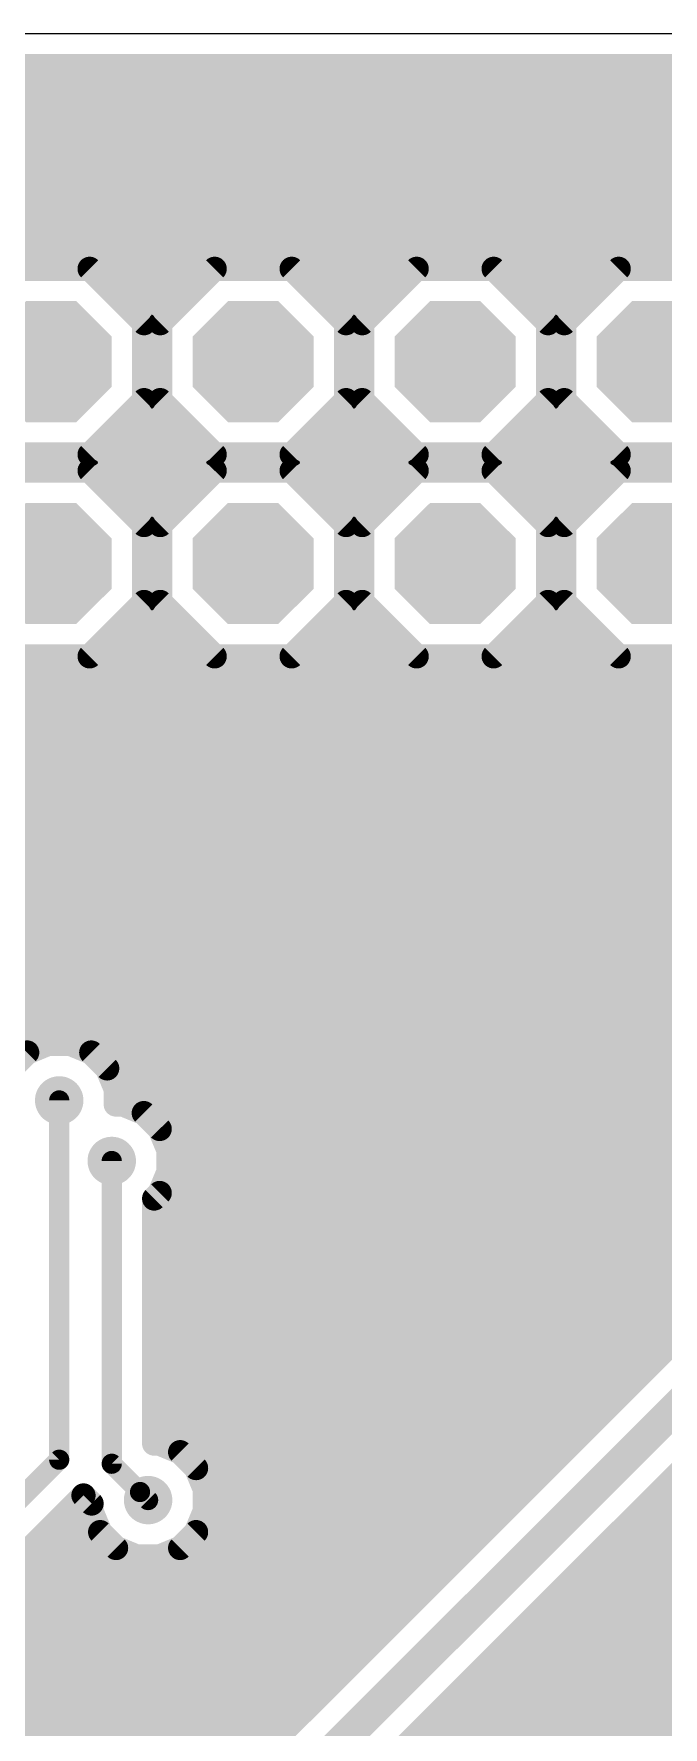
# Model space of a CAD drawing. Extents: x 0 to 81, y 1 to 51.1.
# Drawn here: x 27.72 to 35.63, y 29.69 to 51 of the extents above; entities that cross this region are included whole.
import ezdxf

# ---------------------------------------------------------------- set-up
doc = ezdxf.new("R2010")
doc.units = 0
for name, color, linetype in [('16', 175, 'CONTINUOUS'), ('17', 82, 'CONTINUOUS'), ('18', 82, 'CONTINUOUS'), ('20', 7, 'CONTINUOUS')]:
    doc.layers.add(name, color=color, linetype=linetype)

# ---------------------------------------------------------------- blocks, each defined once
blk = doc.blocks.new('OCTAGONP')
at = {"const_width": 0.5}
blk.add_lwpolyline([(-0.25, -0.1036), (-0.25, 0.1036), (-0.1036, 0.25), (0.1036, 0.25), (0.25, 0.1036), (0.25, -0.1036), (0.1036, -0.25), (-0.1036, -0.25), (-0.25, -0.1036), (-0.25, 0.1036)], dxfattribs=at)
blk = doc.blocks.new('ROUNDV')
at = {"const_width": 0.5}
blk.add_lwpolyline([(0, -0.25, 1), (0, 0.25, 1), (0, -0.25)], format="xyb", dxfattribs=at)

msp = doc.modelspace()

# ---------------------------------------------------------------- linework, layer by layer
at = {"layer": '16'}
for points, const_width in [([(16.2179, 50.5936), (63.528, 50.5936)], 0.3048), ([(16.2179, 50.292), (80.5936, 50.292)], 0.3048), ([(16.2179, 49.9872), (80.5936, 49.9872)], 0.3048), ([(16.2179, 49.6824), (80.5936, 49.6824)], 0.3048), ([(16.2179, 49.3776), (80.5936, 49.3776)], 0.3048), ([(16.2179, 49.0728), (80.5936, 49.0728)], 0.3048), ([(16.2179, 48.768), (80.5936, 48.768)], 0.3048), ([(14.7574, 48.4632), (74.8644, 48.4632)], 0.3048), ([(16.2179, 48.1584), (74.5596, 48.1584)], 0.3048), ([(28.424, 48.0436), (27.456, 48.0436)], 0.3048), ([(29.1084, 47.3592), (28.424, 48.0436)], 0.3048), ([(29.996, 48.0436), (29.3116, 47.3592)], 0.3048), ([(30.964, 48.0436), (29.996, 48.0436)], 0.3048), ([(31.6484, 47.3592), (30.964, 48.0436)], 0.3048), ([(32.536, 48.0436), (31.8516, 47.3592)], 0.3048), ([(33.504, 48.0436), (32.536, 48.0436)], 0.3048), ([(34.1884, 47.3592), (33.504, 48.0436)], 0.3048), ([(35.076, 48.0436), (34.3916, 47.3592)], 0.3048), ([(36.044, 48.0436), (35.076, 48.0436)], 0.3048), ([(28.614, 47.8536), (29.806, 47.8536)], 0.3048), ([(31.154, 47.8536), (32.346, 47.8536)], 0.3048), ([(33.694, 47.8536), (34.886, 47.8536)], 0.3048), ([(28.9188, 47.5488), (29.5012, 47.5488)], 0.3048), ([(31.4588, 47.5488), (32.0412, 47.5488)], 0.3048), ([(33.9988, 47.5488), (34.5812, 47.5488)], 0.3048), ([(29.1084, 46.3912), (29.1084, 47.3592)], 0.3048), ([(29.1084, 47.244), (29.3116, 47.244)], 0.3048), ([(29.3116, 47.3592), (29.3116, 46.3912)], 0.3048), ([(31.6484, 46.3912), (31.6484, 47.3592)], 0.3048), ([(31.6484, 47.244), (31.8516, 47.244)], 0.3048), ([(31.8516, 47.3592), (31.8516, 46.3912)], 0.3048), ([(34.1884, 46.3912), (34.1884, 47.3592)], 0.3048), ([(34.1884, 47.244), (34.3916, 47.244)], 0.3048), ([(34.3916, 47.3592), (34.3916, 46.3912)], 0.3048), ([(29.1084, 46.9392), (29.3116, 46.9392)], 0.3048), ([(31.6484, 46.9392), (31.8516, 46.9392)], 0.3048), ([(34.1884, 46.9392), (34.3916, 46.9392)], 0.3048), ([(29.1084, 46.6344), (29.3116, 46.6344)], 0.3048), ([(31.6484, 46.6344), (31.8516, 46.6344)], 0.3048), ([(34.1884, 46.6344), (34.3916, 46.6344)], 0.3048), ([(28.424, 45.7068), (29.1084, 46.3912)], 0.3048), ([(29.0468, 46.3296), (29.3732, 46.3296)], 0.3048), ([(29.3116, 46.3912), (29.996, 45.7068)], 0.3048), ([(30.964, 45.7068), (31.6484, 46.3912)], 0.3048), ([(31.5868, 46.3296), (31.9132, 46.3296)], 0.3048), ([(31.8516, 46.3912), (32.536, 45.7068)], 0.3048), ([(33.504, 45.7068), (34.1884, 46.3912)], 0.3048), ([(34.1268, 46.3296), (34.4532, 46.3296)], 0.3048), ([(34.3916, 46.3912), (35.076, 45.7068)], 0.3048), ([(28.742, 46.0248), (29.678, 46.0248)], 0.3048), ([(31.282, 46.0248), (32.218, 46.0248)], 0.3048), ([(33.822, 46.0248), (34.758, 46.0248)], 0.3048), ([(27.456, 45.7068), (28.424, 45.7068)], 0.3048), ([(28.4372, 45.72), (29.9828, 45.72)], 0.3048), ([(29.996, 45.7068), (30.964, 45.7068)], 0.3048), ([(30.9772, 45.72), (32.5228, 45.72)], 0.3048), ([(32.536, 45.7068), (33.504, 45.7068)], 0.3048), ([(33.5172, 45.72), (35.0628, 45.72)], 0.3048), ([(35.076, 45.7068), (36.044, 45.7068)], 0.3048), ([(28.424, 45.5036), (27.456, 45.5036)], 0.3048), ([(29.1084, 44.8192), (28.424, 45.5036)], 0.3048), ([(29.996, 45.5036), (29.3116, 44.8192)], 0.3048), ([(30.964, 45.5036), (29.996, 45.5036)], 0.3048), ([(31.6484, 44.8192), (30.964, 45.5036)], 0.3048), ([(32.536, 45.5036), (31.8516, 44.8192)], 0.3048), ([(33.504, 45.5036), (32.536, 45.5036)], 0.3048), ([(34.1884, 44.8192), (33.504, 45.5036)], 0.3048), ([(35.076, 45.5036), (34.3916, 44.8192)], 0.3048), ([(36.044, 45.5036), (35.076, 45.5036)], 0.3048), ([(28.5124, 45.4152), (29.9076, 45.4152)], 0.3048), ([(31.0524, 45.4152), (32.4476, 45.4152)], 0.3048), ([(33.5924, 45.4152), (34.9876, 45.4152)], 0.3048), ([(28.8172, 45.1104), (29.6028, 45.1104)], 0.3048), ([(31.3572, 45.1104), (32.1428, 45.1104)], 0.3048), ([(33.8972, 45.1104), (34.6828, 45.1104)], 0.3048), ([(29.1084, 43.8512), (29.1084, 44.8192)], 0.3048), ([(29.3116, 44.8192), (29.3116, 43.8512)], 0.3048), ([(31.6484, 43.8512), (31.6484, 44.8192)], 0.3048), ([(31.8516, 44.8192), (31.8516, 43.8512)], 0.3048), ([(34.1884, 43.8512), (34.1884, 44.8192)], 0.3048), ([(34.3916, 44.8192), (34.3916, 43.8512)], 0.3048), ([(29.1084, 44.8056), (29.3116, 44.8056)], 0.3048), ([(31.6484, 44.8056), (31.8516, 44.8056)], 0.3048), ([(34.1884, 44.8056), (34.3916, 44.8056)], 0.3048), ([(29.1084, 44.5008), (29.3116, 44.5008)], 0.3048), ([(31.6484, 44.5008), (31.8516, 44.5008)], 0.3048), ([(34.1884, 44.5008), (34.3916, 44.5008)], 0.3048), ([(29.1084, 44.196), (29.3116, 44.196)], 0.3048), ([(31.6484, 44.196), (31.8516, 44.196)], 0.3048), ([(34.1884, 44.196), (34.3916, 44.196)], 0.3048), ([(28.424, 43.1668), (29.1084, 43.8512)], 0.3048), ([(29.1084, 43.8912), (29.3116, 43.8912)], 0.3048), ([(29.3116, 43.8512), (29.996, 43.1668)], 0.3048), ([(30.964, 43.1668), (31.6484, 43.8512)], 0.3048), ([(31.6484, 43.8912), (31.8516, 43.8912)], 0.3048), ([(31.8516, 43.8512), (32.536, 43.1668)], 0.3048), ([(33.504, 43.1668), (34.1884, 43.8512)], 0.3048), ([(34.1884, 43.8912), (34.3916, 43.8912)], 0.3048), ([(34.3916, 43.8512), (35.076, 43.1668)], 0.3048), ([(28.8436, 43.5864), (29.5764, 43.5864)], 0.3048), ([(31.3836, 43.5864), (32.1164, 43.5864)], 0.3048), ([(33.9236, 43.5864), (34.6564, 43.5864)], 0.3048), ([(27.456, 43.1668), (28.424, 43.1668)], 0.3048), ([(28.5388, 43.2816), (29.8812, 43.2816)], 0.3048), ([(29.996, 43.1668), (30.964, 43.1668)], 0.3048), ([(31.0788, 43.2816), (32.4212, 43.2816)], 0.3048), ([(32.536, 43.1668), (33.504, 43.1668)], 0.3048), ([(33.6188, 43.2816), (34.9612, 43.2816)], 0.3048), ([(35.076, 43.1668), (36.044, 43.1668)], 0.3048), ([(21.4884, 42.9768), (51.3723, 42.9768)], 0.3048), ([(20.4216, 42.672), (51.6128, 42.672)], 0.3048), ([(21.4884, 42.3672), (51.7171, 42.3672)], 0.3048), ([(21.4884, 42.0624), (47.6098, 42.0624)], 0.3048), ([(24.2076, 41.7576), (47.3922, 41.7576)], 0.3048), ([(24.5124, 41.4528), (47.3456, 41.4528)], 0.3048), ([(24.7904, 41.148), (45.6699, 41.148)], 0.3048), ([(24.7904, 40.8432), (45.3867, 40.8432)], 0.3048), ([(24.7904, 40.5384), (45.3136, 40.5384)], 0.3048), ([(24.7904, 40.2336), (45.1846, 40.2336)], 0.3048), ([(24.5124, 39.9288), (44.989, 39.9288)], 0.3048), ([(24.2076, 39.624), (44.958, 39.624)], 0.3048), ([(22.6568, 39.3192), (45.0623, 39.3192)], 0.3048), ([(22.6568, 39.0144), (45.4959, 39.0144)], 0.3048), ([(22.6568, 38.7096), (45.9177, 38.7096)], 0.3048), ([(22.6568, 38.4048), (46.2225, 38.4048)], 0.3048), ([(27.9001, 38.29), (27.6387, 38.1817)], 0.3048), ([(28.1831, 38.29), (27.9001, 38.29)], 0.3048), ([(28.4445, 38.1817), (28.1831, 38.29)], 0.3048), ([(27.6387, 38.1817), (27.4387, 37.9817)], 0.3048), ([(28.6445, 37.9817), (28.4445, 38.1817)], 0.3048), ([(28.5262, 38.1), (46.5273, 38.1)], 0.3048), ([(28.7528, 37.7203), (28.6445, 37.9817)], 0.3048), ([(28.7218, 37.7952), (42.7838, 37.7952)], 0.3048), ([(28.7528, 37.528), (28.7528, 37.7203)], 0.3048), ([(28.0416, 37.5788), (28.0416, 33.0576)], 0.254), ([(28.8435, 37.528), (28.7528, 37.528)], 0.3048), ([(29.1049, 37.4197), (28.8435, 37.528)], 0.3048), ([(28.9342, 37.4904), (42.672, 37.4904)], 0.3048), ([(29.3049, 37.2197), (29.1049, 37.4197)], 0.3048), ([(29.4132, 36.9583), (29.3049, 37.2197)], 0.3048), ([(29.319, 37.1856), (38.4035, 37.1856)], 0.3048), ([(29.4132, 36.6753), (29.4132, 36.9583)], 0.3048), ([(28.702, 33.0068), (28.702, 36.8168)], 0.254), ([(29.4132, 36.8808), (38.0987, 36.8808)], 0.3048), ([(29.3049, 36.4139), (29.4132, 36.6753)], 0.3048), ([(29.3721, 36.576), (37.7678, 36.576)], 0.3048), ([(29.2354, 36.3444), (29.3049, 36.4139)], 0.3048), ([(29.2354, 33.2608), (29.2354, 36.3444)], 0.3048), ([(29.2354, 36.2712), (37.3633, 36.2712)], 0.3048), ([(29.2354, 35.9664), (37.1843, 35.9664)], 0.3048), ([(37.2743, 36.0564), (30.0215, 28.8036)], 0.3048), ([(37.9744, 35.8944), (30.274, 28.194)], 0.4064), ([(29.2354, 35.6616), (36.8795, 35.6616)], 0.3048), ([(29.2354, 35.3568), (36.5747, 35.3568)], 0.3048), ([(29.2354, 35.052), (36.2699, 35.052)], 0.3048), ([(29.2354, 34.7472), (35.9651, 34.7472)], 0.3048), ([(29.2354, 34.4424), (35.6603, 34.4424)], 0.3048), ([(29.2354, 34.1376), (35.3555, 34.1376)], 0.3048), ([(29.2354, 33.8328), (35.0507, 33.8328)], 0.3048), ([(29.2354, 33.528), (34.7459, 33.528)], 0.3048), ([(30.7908, 27.8487), (36.522, 33.5799)], 0.3048), ([(29.3007, 33.2608), (29.2354, 33.2608)], 0.3048), ([(29.5621, 33.1525), (29.3007, 33.2608)], 0.3048), ([(29.3914, 33.2232), (34.4411, 33.2232)], 0.3048), ([(29.7621, 32.9525), (29.5621, 33.1525)], 0.3048), ([(28.0416, 33.0576), (26.67, 31.686)], 0.254), ([(29.0576, 32.6512), (28.702, 33.0068)], 0.254), ([(29.8704, 32.6911), (29.7621, 32.9525)], 0.3048), ([(29.7762, 32.9184), (34.1363, 32.9184)], 0.3048), ([(29.8704, 32.4081), (29.8704, 32.6911)], 0.3048), ([(27.3812, 31.6429), (28.3464, 32.6081)], 0.3048), ([(28.3464, 32.6081), (28.448, 32.5065)], 0.3048), ([(28.448, 32.5065), (28.448, 32.4081)], 0.3048), ([(29.1592, 32.5496), (29.0576, 32.6512)], 0.254), ([(29.8704, 32.6136), (33.8315, 32.6136)], 0.3048), ([(35.5557, 32.6136), (37.418, 32.6136)], 0.3048), ([(28.0471, 32.3088), (28.4891, 32.3088)], 0.3048), ([(28.448, 32.4081), (28.5563, 32.1467)], 0.3048), ([(29.7621, 32.1467), (29.8704, 32.4081)], 0.3048), ([(29.8293, 32.3088), (33.5267, 32.3088)], 0.3048), ([(35.2509, 32.3088), (37.7006, 32.3088)], 0.3048), ([(28.5563, 32.1467), (28.7563, 31.9467)], 0.3048), ([(29.5621, 31.9467), (29.7621, 32.1467)], 0.3048), ([(27.7423, 32.004), (28.699, 32.004)], 0.3048), ([(28.7563, 31.9467), (29.0177, 31.8384)], 0.3048), ([(29.0177, 31.8384), (29.3007, 31.8384)], 0.3048), ([(29.3007, 31.8384), (29.5621, 31.9467)], 0.3048), ([(29.6194, 32.004), (33.2219, 32.004)], 0.3048), ([(34.9461, 32.004), (37.9832, 32.004)], 0.3048), ([(27.4375, 31.6992), (32.9171, 31.6992)], 0.3048), ([(34.6413, 31.6992), (38.2658, 31.6992)], 0.3048), ([(27.319, 31.3944), (32.6123, 31.3944)], 0.3048), ([(34.3365, 31.3944), (38.5484, 31.3944)], 0.3048), ([(27.0794, 31.0896), (32.3075, 31.0896)], 0.3048), ([(34.0317, 31.0896), (38.8154, 31.0896)], 0.3048), ([(3.7084, 30.7848), (32.0027, 30.7848)], 0.3048), ([(33.7269, 30.7848), (39.1529, 30.7848)], 0.3048), ([(3.654, 30.48), (31.6979, 30.48)], 0.3048), ([(33.4221, 30.48), (39.5053, 30.48)], 0.3048), ([(1.3208, 30.1752), (31.3931, 30.1752)], 0.3048), ([(33.1173, 30.1752), (39.8576, 30.1752)], 0.3048), ([(1.3208, 29.8704), (31.0883, 29.8704)], 0.3048), ([(32.8125, 29.8704), (40.21, 29.8704)], 0.3048), ([(1.3208, 29.5656), (30.7835, 29.5656)], 0.3048), ([(32.5077, 29.5656), (40.5624, 29.5656)], 0.3048)]:
    msp.add_lwpolyline(points, dxfattribs=dict(at, const_width=const_width))
for points, const_width in [([(28.4778, 48.0975, 1), (28.3701, 47.9897)], 0.1524), ([(28.424, 47.9674, 1), (28.424, 48.1198)], 0.1524), ([(29.996, 48.1198, 1), (29.996, 47.9674)], 0.1524), ([(30.0499, 47.9897, 1), (29.9421, 48.0975)], 0.1524), ([(31.0178, 48.0975, 1), (30.9101, 47.9897)], 0.1524), ([(30.964, 47.9674, 1), (30.964, 48.1198)], 0.1524), ([(32.536, 48.1198, 1), (32.536, 47.9674)], 0.1524), ([(32.5899, 47.9897, 1), (32.4821, 48.0975)], 0.1524), ([(33.5578, 48.0975, 1), (33.4501, 47.9897)], 0.1524), ([(33.504, 47.9674, 1), (33.504, 48.1198)], 0.1524), ([(35.076, 48.1198, 1), (35.076, 47.9674)], 0.1524), ([(35.1299, 47.9897, 1), (35.0221, 48.0975)], 0.1524), ([(28.614, 47.9298, 1), (28.614, 47.7774)], 0.1524), ([(29.806, 47.7774, 1), (29.806, 47.9298)], 0.1524), ([(31.154, 47.9298, 1), (31.154, 47.7774)], 0.1524), ([(32.346, 47.7774, 1), (32.346, 47.9298)], 0.1524), ([(33.694, 47.9298, 1), (33.694, 47.7774)], 0.1524), ([(34.886, 47.7774, 1), (34.886, 47.9298)], 0.1524), ([(28.9188, 47.625, 1), (28.9188, 47.4726)], 0.1524), ([(29.5012, 47.4726, 1), (29.5012, 47.625)], 0.1524), ([(31.4588, 47.625, 1), (31.4588, 47.4726)], 0.1524), ([(32.0412, 47.4726, 1), (32.0412, 47.625)], 0.1524), ([(33.9988, 47.625, 1), (33.9988, 47.4726)], 0.1524), ([(34.5812, 47.4726, 1), (34.5812, 47.625)], 0.1524), ([(29.1846, 47.3592, 1), (29.0322, 47.3592)], 0.1524), ([(29.1084, 47.3202, 1), (29.1084, 47.1678)], 0.1524), ([(29.0545, 47.3053, 1), (29.1623, 47.413)], 0.1524), ([(29.3878, 47.3592, 1), (29.2354, 47.3592)], 0.1524), ([(29.2577, 47.413, 1), (29.3655, 47.3053)], 0.1524), ([(29.3116, 47.1678, 1), (29.3116, 47.3202)], 0.1524), ([(31.7246, 47.3592, 1), (31.5722, 47.3592)], 0.1524), ([(31.6484, 47.3202, 1), (31.6484, 47.1678)], 0.1524), ([(31.5945, 47.3053, 1), (31.7023, 47.413)], 0.1524), ([(31.9278, 47.3592, 1), (31.7754, 47.3592)], 0.1524), ([(31.7977, 47.413, 1), (31.9055, 47.3053)], 0.1524), ([(31.8516, 47.1678, 1), (31.8516, 47.3202)], 0.1524), ([(34.2646, 47.3592, 1), (34.1122, 47.3592)], 0.1524), ([(34.1884, 47.3202, 1), (34.1884, 47.1678)], 0.1524), ([(34.1345, 47.3053, 1), (34.2423, 47.413)], 0.1524), ([(34.4678, 47.3592, 1), (34.3154, 47.3592)], 0.1524), ([(34.3377, 47.413, 1), (34.4455, 47.3053)], 0.1524), ([(34.3916, 47.1678, 1), (34.3916, 47.3202)], 0.1524), ([(29.1084, 47.0154, 1), (29.1084, 46.863)], 0.1524), ([(29.3116, 46.863, 1), (29.3116, 47.0154)], 0.1524), ([(31.6484, 47.0154, 1), (31.6484, 46.863)], 0.1524), ([(31.8516, 46.863, 1), (31.8516, 47.0154)], 0.1524), ([(34.1884, 47.0154, 1), (34.1884, 46.863)], 0.1524), ([(34.3916, 46.863, 1), (34.3916, 47.0154)], 0.1524), ([(29.1084, 46.7106, 1), (29.1084, 46.5582)], 0.1524), ([(29.3116, 46.5582, 1), (29.3116, 46.7106)], 0.1524), ([(31.6484, 46.7106, 1), (31.6484, 46.5582)], 0.1524), ([(31.8516, 46.5582, 1), (31.8516, 46.7106)], 0.1524), ([(34.1884, 46.7106, 1), (34.1884, 46.5582)], 0.1524), ([(34.3916, 46.5582, 1), (34.3916, 46.7106)], 0.1524), ([(29.0468, 46.4058, 1), (29.0468, 46.2534)], 0.1524), ([(29.0322, 46.3912, 1), (29.1846, 46.3912)], 0.1524), ([(29.1623, 46.3373, 1), (29.0545, 46.4451)], 0.1524), ([(29.3655, 46.4451, 1), (29.2577, 46.3373)], 0.1524), ([(29.2354, 46.3912, 1), (29.3878, 46.3912)], 0.1524), ([(29.3732, 46.2534, 1), (29.3732, 46.4058)], 0.1524), ([(31.5868, 46.4058, 1), (31.5868, 46.2534)], 0.1524), ([(31.5722, 46.3912, 1), (31.7246, 46.3912)], 0.1524), ([(31.7023, 46.3373, 1), (31.5945, 46.4451)], 0.1524), ([(31.9055, 46.4451, 1), (31.7977, 46.3373)], 0.1524), ([(31.7754, 46.3912, 1), (31.9278, 46.3912)], 0.1524), ([(31.9132, 46.2534, 1), (31.9132, 46.4058)], 0.1524), ([(34.1268, 46.4058, 1), (34.1268, 46.2534)], 0.1524), ([(34.1122, 46.3912, 1), (34.2646, 46.3912)], 0.1524), ([(34.2423, 46.3373, 1), (34.1345, 46.4451)], 0.1524), ([(34.4455, 46.4451, 1), (34.3377, 46.3373)], 0.1524), ([(34.3154, 46.3912, 1), (34.4678, 46.3912)], 0.1524), ([(34.4532, 46.2534, 1), (34.4532, 46.4058)], 0.1524), ([(28.742, 46.101, 1), (28.742, 45.9486)], 0.1524), ([(29.678, 45.9486, 1), (29.678, 46.101)], 0.1524), ([(31.282, 46.101, 1), (31.282, 45.9486)], 0.1524), ([(32.218, 45.9486, 1), (32.218, 46.101)], 0.1524), ([(33.822, 46.101, 1), (33.822, 45.9486)], 0.1524), ([(34.758, 45.9486, 1), (34.758, 46.101)], 0.1524), ([(28.3701, 45.7607, 1), (28.4778, 45.6529)], 0.1524), ([(28.4372, 45.7962, 1), (28.4372, 45.6438)], 0.1524), ([(28.424, 45.6306, 1), (28.424, 45.783)], 0.1524), ([(29.996, 45.783, 1), (29.996, 45.6306)], 0.1524), ([(29.9421, 45.6529, 1), (30.0499, 45.7607)], 0.1524), ([(29.9828, 45.6438, 1), (29.9828, 45.7962)], 0.1524), ([(30.9101, 45.7607, 1), (31.0178, 45.6529)], 0.1524), ([(30.9772, 45.7962, 1), (30.9772, 45.6438)], 0.1524), ([(30.964, 45.6306, 1), (30.964, 45.783)], 0.1524), ([(32.536, 45.783, 1), (32.536, 45.6306)], 0.1524), ([(32.4821, 45.6529, 1), (32.5899, 45.7607)], 0.1524), ([(32.5228, 45.6438, 1), (32.5228, 45.7962)], 0.1524), ([(33.4501, 45.7607, 1), (33.5578, 45.6529)], 0.1524), ([(33.5172, 45.7962, 1), (33.5172, 45.6438)], 0.1524), ([(33.504, 45.6306, 1), (33.504, 45.783)], 0.1524), ([(35.076, 45.783, 1), (35.076, 45.6306)], 0.1524), ([(35.0221, 45.6529, 1), (35.1299, 45.7607)], 0.1524), ([(35.0628, 45.6438, 1), (35.0628, 45.7962)], 0.1524), ([(28.4778, 45.5575, 1), (28.3701, 45.4497)], 0.1524), ([(28.424, 45.4274, 1), (28.424, 45.5798)], 0.1524), ([(29.996, 45.5798, 1), (29.996, 45.4274)], 0.1524), ([(30.0499, 45.4497, 1), (29.9421, 45.5575)], 0.1524), ([(31.0178, 45.5575, 1), (30.9101, 45.4497)], 0.1524), ([(30.964, 45.4274, 1), (30.964, 45.5798)], 0.1524), ([(32.536, 45.5798, 1), (32.536, 45.4274)], 0.1524), ([(32.5899, 45.4497, 1), (32.4821, 45.5575)], 0.1524), ([(33.5578, 45.5575, 1), (33.4501, 45.4497)], 0.1524), ([(33.504, 45.4274, 1), (33.504, 45.5798)], 0.1524), ([(35.076, 45.5798, 1), (35.076, 45.4274)], 0.1524), ([(35.1299, 45.4497, 1), (35.0221, 45.5575)], 0.1524), ([(28.5124, 45.4914, 1), (28.5124, 45.339)], 0.1524), ([(29.9076, 45.339, 1), (29.9076, 45.4914)], 0.1524), ([(31.0524, 45.4914, 1), (31.0524, 45.339)], 0.1524), ([(32.4476, 45.339, 1), (32.4476, 45.4914)], 0.1524), ([(33.5924, 45.4914, 1), (33.5924, 45.339)], 0.1524), ([(34.9876, 45.339, 1), (34.9876, 45.4914)], 0.1524), ([(28.8172, 45.1866, 1), (28.8172, 45.0342)], 0.1524), ([(29.6028, 45.0342, 1), (29.6028, 45.1866)], 0.1524), ([(31.3572, 45.1866, 1), (31.3572, 45.0342)], 0.1524), ([(32.1428, 45.0342, 1), (32.1428, 45.1866)], 0.1524), ([(33.8972, 45.1866, 1), (33.8972, 45.0342)], 0.1524), ([(34.6828, 45.0342, 1), (34.6828, 45.1866)], 0.1524), ([(29.1846, 44.8192, 1), (29.0322, 44.8192)], 0.1524), ([(29.3878, 44.8192, 1), (29.2354, 44.8192)], 0.1524), ([(31.7246, 44.8192, 1), (31.5722, 44.8192)], 0.1524), ([(31.9278, 44.8192, 1), (31.7754, 44.8192)], 0.1524), ([(34.2646, 44.8192, 1), (34.1122, 44.8192)], 0.1524), ([(34.4678, 44.8192, 1), (34.3154, 44.8192)], 0.1524), ([(29.1084, 44.8818, 1), (29.1084, 44.7294)], 0.1524), ([(29.0545, 44.7653, 1), (29.1623, 44.873)], 0.1524), ([(29.2577, 44.873, 1), (29.3655, 44.7653)], 0.1524), ([(29.3116, 44.7294, 1), (29.3116, 44.8818)], 0.1524), ([(31.6484, 44.8818, 1), (31.6484, 44.7294)], 0.1524), ([(31.5945, 44.7653, 1), (31.7023, 44.873)], 0.1524), ([(31.7977, 44.873, 1), (31.9055, 44.7653)], 0.1524), ([(31.8516, 44.7294, 1), (31.8516, 44.8818)], 0.1524), ([(34.1884, 44.8818, 1), (34.1884, 44.7294)], 0.1524), ([(34.1345, 44.7653, 1), (34.2423, 44.873)], 0.1524), ([(34.3377, 44.873, 1), (34.4455, 44.7653)], 0.1524), ([(34.3916, 44.7294, 1), (34.3916, 44.8818)], 0.1524), ([(29.1084, 44.577, 1), (29.1084, 44.4246)], 0.1524), ([(29.3116, 44.4246, 1), (29.3116, 44.577)], 0.1524), ([(31.6484, 44.577, 1), (31.6484, 44.4246)], 0.1524), ([(31.8516, 44.4246, 1), (31.8516, 44.577)], 0.1524), ([(34.1884, 44.577, 1), (34.1884, 44.4246)], 0.1524), ([(34.3916, 44.4246, 1), (34.3916, 44.577)], 0.1524), ([(29.1084, 44.2722, 1), (29.1084, 44.1198)], 0.1524), ([(29.3116, 44.1198, 1), (29.3116, 44.2722)], 0.1524), ([(31.6484, 44.2722, 1), (31.6484, 44.1198)], 0.1524), ([(31.8516, 44.1198, 1), (31.8516, 44.2722)], 0.1524), ([(34.1884, 44.2722, 1), (34.1884, 44.1198)], 0.1524), ([(34.3916, 44.1198, 1), (34.3916, 44.2722)], 0.1524), ([(29.1084, 43.9674, 1), (29.1084, 43.815)], 0.1524), ([(29.0322, 43.8512, 1), (29.1846, 43.8512)], 0.1524), ([(29.1623, 43.7973, 1), (29.0545, 43.9051)], 0.1524), ([(29.3655, 43.9051, 1), (29.2577, 43.7973)], 0.1524), ([(29.2354, 43.8512, 1), (29.3878, 43.8512)], 0.1524), ([(29.3116, 43.815, 1), (29.3116, 43.9674)], 0.1524), ([(31.6484, 43.9674, 1), (31.6484, 43.815)], 0.1524), ([(31.5722, 43.8512, 1), (31.7246, 43.8512)], 0.1524), ([(31.7023, 43.7973, 1), (31.5945, 43.9051)], 0.1524), ([(31.9055, 43.9051, 1), (31.7977, 43.7973)], 0.1524), ([(31.7754, 43.8512, 1), (31.9278, 43.8512)], 0.1524), ([(31.8516, 43.815, 1), (31.8516, 43.9674)], 0.1524), ([(34.1884, 43.9674, 1), (34.1884, 43.815)], 0.1524), ([(34.1122, 43.8512, 1), (34.2646, 43.8512)], 0.1524), ([(34.2423, 43.7973, 1), (34.1345, 43.9051)], 0.1524), ([(34.4455, 43.9051, 1), (34.3377, 43.7973)], 0.1524), ([(34.3154, 43.8512, 1), (34.4678, 43.8512)], 0.1524), ([(34.3916, 43.815, 1), (34.3916, 43.9674)], 0.1524), ([(28.8436, 43.6626, 1), (28.8436, 43.5102)], 0.1524), ([(29.5764, 43.5102, 1), (29.5764, 43.6626)], 0.1524), ([(31.3836, 43.6626, 1), (31.3836, 43.5102)], 0.1524), ([(32.1164, 43.5102, 1), (32.1164, 43.6626)], 0.1524), ([(33.9236, 43.6626, 1), (33.9236, 43.5102)], 0.1524), ([(34.6564, 43.5102, 1), (34.6564, 43.6626)], 0.1524), ([(28.3701, 43.2207, 1), (28.4778, 43.1129)], 0.1524), ([(28.424, 43.0906, 1), (28.424, 43.243)], 0.1524), ([(28.5388, 43.3578, 1), (28.5388, 43.2054)], 0.1524), ([(29.8812, 43.2054, 1), (29.8812, 43.3578)], 0.1524), ([(29.996, 43.243, 1), (29.996, 43.0906)], 0.1524), ([(29.9421, 43.1129, 1), (30.0499, 43.2207)], 0.1524), ([(30.9101, 43.2207, 1), (31.0178, 43.1129)], 0.1524), ([(30.964, 43.0906, 1), (30.964, 43.243)], 0.1524), ([(31.0788, 43.3578, 1), (31.0788, 43.2054)], 0.1524), ([(32.4212, 43.2054, 1), (32.4212, 43.3578)], 0.1524), ([(32.536, 43.243, 1), (32.536, 43.0906)], 0.1524), ([(32.4821, 43.1129, 1), (32.5899, 43.2207)], 0.1524), ([(33.4501, 43.2207, 1), (33.5578, 43.1129)], 0.1524), ([(33.504, 43.0906, 1), (33.504, 43.243)], 0.1524), ([(33.6188, 43.3578, 1), (33.6188, 43.2054)], 0.1524), ([(34.9612, 43.2054, 1), (34.9612, 43.3578)], 0.1524), ([(35.076, 43.243, 1), (35.076, 43.0906)], 0.1524), ([(35.0221, 43.1129, 1), (35.1299, 43.2207)], 0.1524), ([(27.9001, 38.3662, 1), (27.9001, 38.2138)], 0.1524), ([(27.9293, 38.2196, 1), (27.871, 38.3604)], 0.1524), ([(28.2122, 38.3604, 1), (28.1539, 38.2196)], 0.1524), ([(28.1831, 38.2138, 1), (28.1831, 38.3662)], 0.1524), ([(27.6096, 38.2521, 1), (27.6679, 38.1113)], 0.1524), ([(27.6926, 38.1278, 1), (27.5849, 38.2356)], 0.1524), ([(28.4983, 38.2356, 1), (28.3906, 38.1278)], 0.1524), ([(28.4153, 38.1113, 1), (28.4736, 38.2521)], 0.1524), ([(28.5262, 38.1762, 1), (28.5262, 38.0238)], 0.1524), ([(28.7149, 38.0108, 1), (28.5741, 37.9525)], 0.1524), ([(28.5906, 37.9278, 1), (28.6984, 38.0355)], 0.1524), ([(28.7218, 37.8714, 1), (28.7218, 37.719)], 0.1524), ([(28.829, 37.7203, 1), (28.6766, 37.7203)], 0.1524), ([(28.6824, 37.6911, 1), (28.8232, 37.7494)], 0.1524), ([(28.1051, 37.5788, 1), (27.9781, 37.5788)], 0.127), ([(28.7528, 37.6042, 1), (28.7528, 37.4518)], 0.1524), ([(28.6766, 37.528, 1), (28.829, 37.528)], 0.1524), ([(28.8726, 37.5984, 1), (28.8143, 37.4576)], 0.1524), ([(28.8435, 37.4518, 1), (28.8435, 37.6042)], 0.1524), ([(28.9342, 37.5666, 1), (28.9342, 37.4142)], 0.1524), ([(29.1587, 37.4736, 1), (29.051, 37.3658)], 0.1524), ([(29.0757, 37.3493, 1), (29.134, 37.4901)], 0.1524), ([(29.3753, 37.2488, 1), (29.2345, 37.1905)], 0.1524), ([(29.319, 37.2618, 1), (29.319, 37.1094)], 0.1524), ([(29.251, 37.1658, 1), (29.3588, 37.2735)], 0.1524), ([(29.4894, 36.9583, 1), (29.337, 36.9583)], 0.1524), ([(28.7655, 36.8168, 1), (28.6385, 36.8168)], 0.127), ([(29.4132, 36.957, 1), (29.4132, 36.8046)], 0.1524), ([(29.3428, 36.9291, 1), (29.4836, 36.9874)], 0.1524), ([(29.3721, 36.6522, 1), (29.3721, 36.4998)], 0.1524), ([(29.337, 36.6753, 1), (29.4894, 36.6753)], 0.1524), ([(29.4836, 36.6462, 1), (29.3428, 36.7045)], 0.1524), ([(29.3116, 36.3444, 1), (29.1592, 36.3444)], 0.1524), ([(29.1815, 36.3983, 1), (29.2893, 36.2905)], 0.1524), ([(29.2345, 36.4431, 1), (29.3753, 36.3848)], 0.1524), ([(29.3588, 36.3601, 1), (29.251, 36.4678)], 0.1524), ([(29.2354, 36.3474, 1), (29.2354, 36.195)], 0.1524), ([(29.2354, 36.0426, 1), (29.2354, 35.8902)], 0.1524), ([(29.2354, 35.7378, 1), (29.2354, 35.5854)], 0.1524), ([(29.2354, 35.433, 1), (29.2354, 35.2806)], 0.1524), ([(29.2354, 35.1282, 1), (29.2354, 34.9758)], 0.1524), ([(29.2354, 34.8234, 1), (29.2354, 34.671)], 0.1524), ([(29.2354, 34.5186, 1), (29.2354, 34.3662)], 0.1524), ([(35.6603, 34.3662, 1), (35.6603, 34.5186)], 0.1524), ([(29.2354, 34.2138, 1), (29.2354, 34.0614)], 0.1524), ([(35.3555, 34.0614, 1), (35.3555, 34.2138)], 0.1524), ([(29.2354, 33.909, 1), (29.2354, 33.7566)], 0.1524), ([(35.0507, 33.7566, 1), (35.0507, 33.909)], 0.1524), ([(29.2354, 33.6042, 1), (29.2354, 33.4518)], 0.1524), ([(34.7459, 33.4518, 1), (34.7459, 33.6042)], 0.1524), ([(29.2354, 33.337, 1), (29.2354, 33.1846)], 0.1524), ([(29.1592, 33.2608, 1), (29.3116, 33.2608)], 0.1524), ([(29.3298, 33.3312, 1), (29.2715, 33.1904)], 0.1524), ([(29.3007, 33.1846, 1), (29.3007, 33.337)], 0.1524), ([(29.3914, 33.2994, 1), (29.3914, 33.147)], 0.1524), ([(29.6159, 33.2064, 1), (29.5082, 33.0986)], 0.1524), ([(29.5329, 33.0821, 1), (29.5912, 33.2229)], 0.1524), ([(34.4411, 33.147, 1), (34.4411, 33.2994)], 0.1524), ([(27.9781, 33.0576, 1), (28.1051, 33.0576)], 0.127), ([(28.0865, 33.0127, 1), (27.9967, 33.1025)], 0.127), ([(28.7469, 33.0517, 1), (28.6571, 32.9619)], 0.127), ([(28.6385, 33.0068, 1), (28.7655, 33.0068)], 0.127), ([(29.8325, 32.9816, 1), (29.6917, 32.9233)], 0.1524), ([(29.7762, 32.9946, 1), (29.7762, 32.8422)], 0.1524), ([(29.7082, 32.8986, 1), (29.816, 33.0063)], 0.1524), ([(34.1363, 32.8422, 1), (34.1363, 32.9946)], 0.1524), ([(29.9466, 32.6911, 1), (29.7942, 32.6911)], 0.1524), ([(28.4003, 32.6619, 1), (28.2925, 32.5542)], 0.1524), ([(28.4003, 32.5542, 1), (28.2925, 32.6619)], 0.1524), ([(28.5242, 32.5065, 1), (28.3718, 32.5065)], 0.1524), ([(28.3941, 32.4526, 1), (28.5019, 32.5603)], 0.1524), ([(29.1025, 32.6961, 1), (29.0127, 32.6063)], 0.127), ([(29.0127, 32.6063, 1), (29.1025, 32.6961)], 0.127), ([(29.1143, 32.5047, 1), (29.2041, 32.5945)], 0.127), ([(29.8704, 32.6898, 1), (29.8704, 32.5374)], 0.1524), ([(29.8, 32.6619, 1), (29.9408, 32.7202)], 0.1524), ([(33.8315, 32.5374, 1), (33.8315, 32.6898)], 0.1524), ([(35.5557, 32.6898, 1), (35.5557, 32.5374)], 0.1524), ([(28.0471, 32.385, 1), (28.0471, 32.2326)], 0.1524), ([(28.5184, 32.4373, 1), (28.3776, 32.379)], 0.1524), ([(28.3718, 32.4081, 1), (28.5242, 32.4081)], 0.1524), ([(28.4891, 32.2326, 1), (28.4891, 32.385)], 0.1524), ([(29.8293, 32.385, 1), (29.8293, 32.2326)], 0.1524), ([(29.7942, 32.4081, 1), (29.9466, 32.4081)], 0.1524), ([(29.9408, 32.379, 1), (29.8, 32.4373)], 0.1524), ([(33.5267, 32.2326, 1), (33.5267, 32.385)], 0.1524), ([(35.2509, 32.385, 1), (35.2509, 32.2326)], 0.1524), ([(28.6102, 32.2006, 1), (28.5024, 32.0929)], 0.1524), ([(28.4859, 32.1176, 1), (28.6267, 32.1759)], 0.1524), ([(29.6917, 32.1759, 1), (29.8325, 32.1176)], 0.1524), ([(29.816, 32.0929, 1), (29.7082, 32.2006)], 0.1524), ([(27.7423, 32.0802, 1), (27.7423, 31.9278)], 0.1524), ([(28.7855, 32.0171, 1), (28.7272, 31.8763)], 0.1524), ([(28.699, 31.9278, 1), (28.699, 32.0802)], 0.1524), ([(28.7025, 31.8928, 1), (28.8102, 32.0006)], 0.1524), ([(29.0177, 31.9146, 1), (29.0177, 31.7622)], 0.1524), ([(28.9886, 31.768, 1), (29.0469, 31.9088)], 0.1524), ([(29.2715, 31.9088, 1), (29.3298, 31.768)], 0.1524), ([(29.3007, 31.7622, 1), (29.3007, 31.9146)], 0.1524), ([(29.5082, 32.0006, 1), (29.6159, 31.8928)], 0.1524), ([(29.5912, 31.8763, 1), (29.5329, 32.0171)], 0.1524), ([(29.6194, 32.0802, 1), (29.6194, 31.9278)], 0.1524), ([(33.2219, 31.9278, 1), (33.2219, 32.0802)], 0.1524), ([(34.9461, 32.0802, 1), (34.9461, 31.9278)], 0.1524), ([(32.9171, 31.623, 1), (32.9171, 31.7754)], 0.1524), ([(34.6413, 31.7754, 1), (34.6413, 31.623)], 0.1524), ([(32.6123, 31.3182, 1), (32.6123, 31.4706)], 0.1524), ([(34.3365, 31.4706, 1), (34.3365, 31.3182)], 0.1524), ([(32.3075, 31.0134, 1), (32.3075, 31.1658)], 0.1524), ([(34.0317, 31.1658, 1), (34.0317, 31.0134)], 0.1524), ([(32.0027, 30.7086, 1), (32.0027, 30.861)], 0.1524), ([(33.7269, 30.861, 1), (33.7269, 30.7086)], 0.1524), ([(31.6979, 30.4038, 1), (31.6979, 30.5562)], 0.1524), ([(33.4221, 30.5562, 1), (33.4221, 30.4038)], 0.1524), ([(31.3931, 30.099, 1), (31.3931, 30.2514)], 0.1524), ([(33.1173, 30.2514, 1), (33.1173, 30.099)], 0.1524), ([(31.0883, 29.7942, 1), (31.0883, 29.9466)], 0.1524), ([(32.8125, 29.9466, 1), (32.8125, 29.7942)], 0.1524), ([(30.7835, 29.4894, 1), (30.7835, 29.6418)], 0.1524), ([(32.5077, 29.6418, 1), (32.5077, 29.4894)], 0.1524)]:
    msp.add_lwpolyline(points, format="xyb", dxfattribs=dict(at, const_width=const_width))
at = {"layer": '20'}
msp.add_line((81, 51), (0, 51), dxfattribs=at)

# ---------------------------------------------------------------- block references
at = {"layer": '17', "xscale": 1.524, "yscale": 1.524, "rotation": 180}
for p in [(27.94, 46.8752), (30.48, 46.8752), (33.02, 46.8752), (35.56, 46.8752), (27.94, 44.3352), (30.48, 44.3352), (33.02, 44.3352), (35.56, 44.3352)]:
    msp.add_blockref('OCTAGONP', p, dxfattribs=at)
at = {"layer": '18', "xscale": 0.6096, "yscale": 0.6096}
for p in [(28.0416, 37.5788), (28.702, 36.8168), (29.1592, 32.5496)]:
    msp.add_blockref('ROUNDV', p, dxfattribs=at)

doc.saveas('drawing.dxf')
